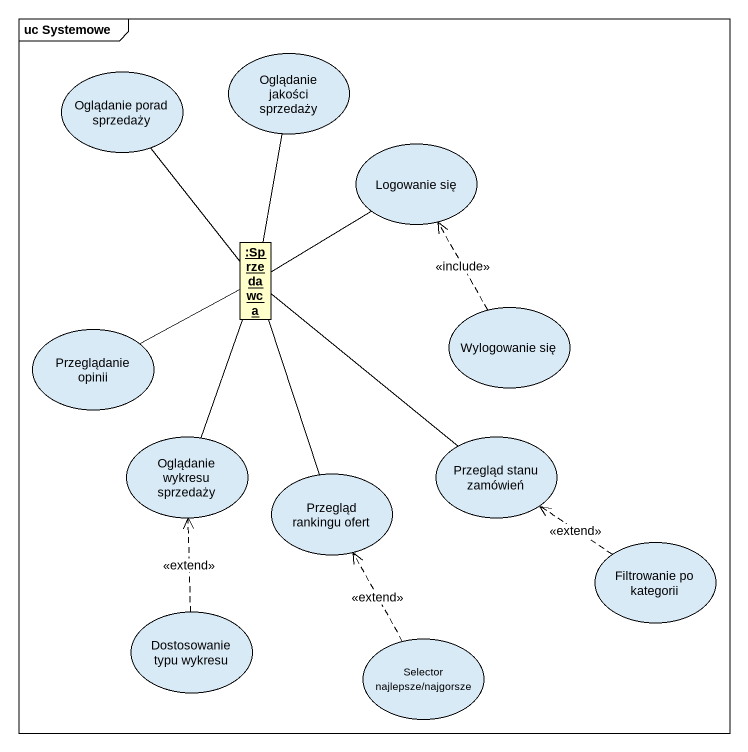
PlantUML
@startuml
mainframe uc Systemowe
allowmixing
hide circle
hide empty members
usecase "Oglądanie porad sprzedaży" as Oglądanie_porad_sprzedaży
usecase "Oglądanie jakości sprzedaży" as Oglądanie_jakości_sprzedaży
usecase "Logowanie się" as Logowanie_się
object ":Sprzedawca" as Sprzedawca
usecase "Przeglądanie opinii" as Przeglądanie_opinii
usecase "Wylogowanie się" as Wylogowanie_się
usecase "Oglądanie wykresu sprzedaży" as Oglądanie_wykresu_sprzedaży
usecase "Przegląd stanu zamówień" as Przegląd_stanu_zamówień
usecase "Przegląd rankingu ofert" as Przegląd_rankingu_ofert
usecase "Filtrowanie po kategorii" as Filtrowanie_po_kategorii
usecase "Dostosowanie typu wykresu" as Dostosowanie_typu_wykresu
usecase "Selector najlepsze/najgorsze" as Selector_najlepsze_najgorsze
Oglądanie_porad_sprzedaży -- Sprzedawca
Oglądanie_jakości_sprzedaży -- Sprzedawca
Sprzedawca -up- Logowanie_się
Sprzedawca -left- Przeglądanie_opinii
Sprzedawca -- Oglądanie_wykresu_sprzedaży
Sprzedawca -- Przegląd_stanu_zamówień
Sprzedawca -- Przegląd_rankingu_ofert
Wylogowanie_się .up.> Logowanie_się : <<include>>
Filtrowanie_po_kategorii .up.> Przegląd_stanu_zamówień : <<extend>>
Dostosowanie_typu_wykresu .up.> Oglądanie_wykresu_sprzedaży : <<extend>>
Selector_najlepsze_najgorsze .up.> Przegląd_rankingu_ofert : <<extend>>
@enduml
